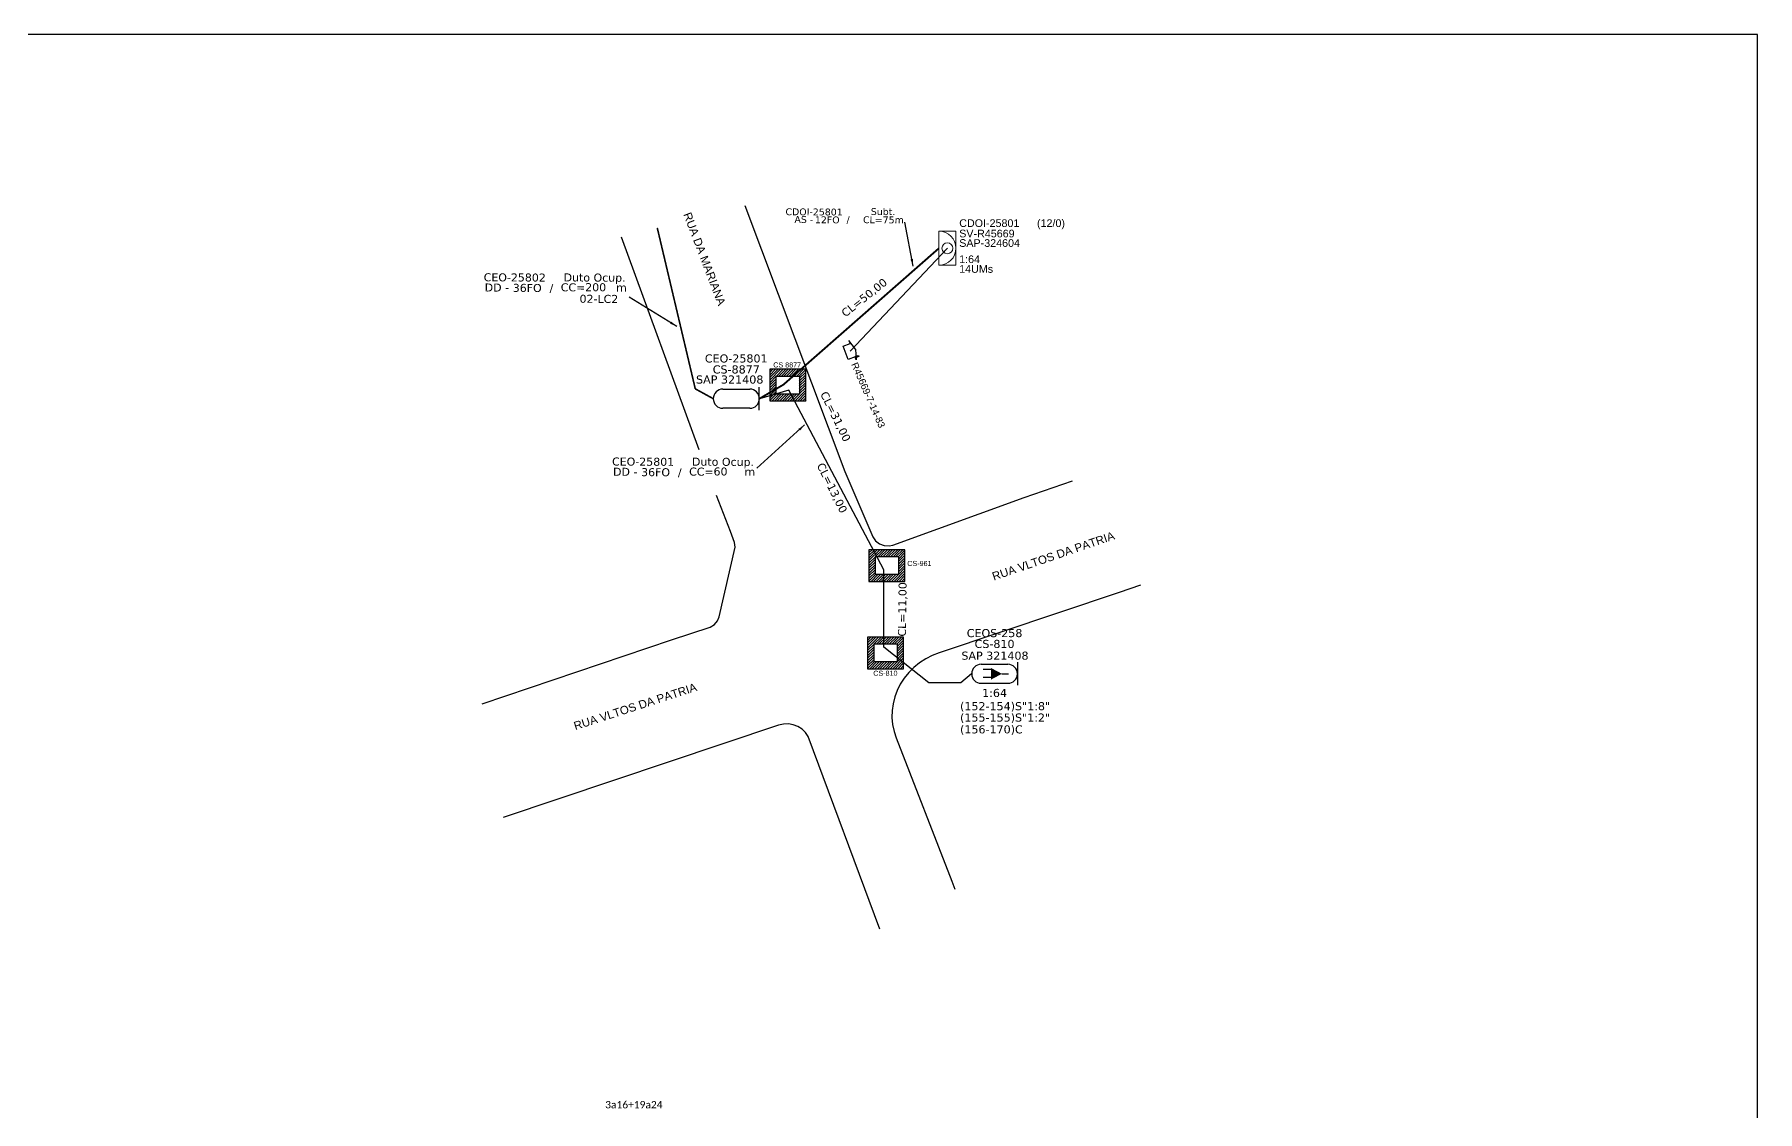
# Model space of a CAD drawing. Extents: x -4 to 837, y 1 to 595.
# Drawn here: x 359.4 to 837.2, y 296.5 to 595.3 of the extents above; entities that cross this region are included whole.
import ezdxf
from ezdxf.enums import TextEntityAlignment as Align

# ---------------------------------------------------------------- set-up
doc = ezdxf.new("R2010")
doc.units = 0
for name, color, linetype in [('10.0-Cartográfico', 4, 'Continuous'), ('10.1-Caixas Subterrâneas', 5, 'Continuous'), ('20.4-CEOS', 1, 'Continuous'), ('20.5-CEO', 1, 'Continuous'), ('CAP a instalar', 1, 'Continuous'), ('celulas gpon', 7, 'Continuous'), ('label_cabos', 7, 'Continuous'), ('Legenda', 1, 'Continuous'), ('QUADRA', 7, 'Continuous'), ('surveys legendas', 7, 'Continuous')]:
    doc.layers.add(name, color=color, linetype=linetype)
for name, color, linetype, lineweight in [("20.0-LEGENDA DOS CDO'S", 1, 'Continuous', 0), ('20.1-CDO_INTERIOR', 1, 'Continuous', 0), ('Segmento Logradouro Texto', 251, 'Continuous', 0)]:
    doc.layers.add(name, color=color, linetype=linetype, lineweight=lineweight)
doc.layers.add('DROP DE CLIENTE', color=140, linetype='Continuous', plot=False)
doc.layers.add('EXTRA', color=50, linetype='Continuous', plot=False)
doc.styles.add('ARIAL', font='arial.ttf')
doc.styles.add('DIGICADE', font='arial.ttf')
doc.styles.add('siredit', font='verdana.ttf')
doc.linetypes.add('FENCELINE1', pattern='A,0.25,-0.1,[133,ltypeshp.shx,S=0.1,R=0,X=-0.1,Y=0],-0.1,1', length=1.45)
doc.dimstyles.new('CC', dxfattribs={"dimtxt": 0.8, "dimasz": 2, "dimexe": 0.18, "dimexo": 0.0625, "dimgap": 0.09, "dimtad": 0, "dimdec": 0, "dimrnd": 1, "dimzin": 0, "dimdsep": 46, "dimtxsty": 'siredit', "dimblk": 'NONE', "dimcen": 0, "dimse1": 1, "dimse2": 1, "dimsd1": 1, "dimsd2": 1, "dimclrt": 7, "dimadec": 0, "dimazin": 0, "dimtfac": 1, "dimtdec": 0, "dimtofl": 0, "dimtmove": 0, "dimatfit": 3, "dimfxl": 0, "dimtolj": 1, "dimtzin": 0, "dimarcsym": 0})

# ---------------------------------------------------------------- blocks, each defined once
blk = doc.blocks.new('SURVEY_SURVEY')
for p, q in [((0, 0.0000127), (-0.0000126, 0.000009)), ((-0.0000126, 0.000009), (-0.0000086, 0.000009)), ((-0.0000086, 0), (-0.0000086, 0.000009)), ((0.0000086, 0), (-0.0000086, 0)), ((0, 0.0000127), (0.0000126, 0.000009)), ((0.0000084, 0.0000132), (0.0000098, 0.0000132)), ((0.0000084, 0.0000103), (0.0000084, 0.0000132)), ((0.0000126, 0.000009), (0.0000086, 0.000009)), ((0.0000086, 0.000009), (0.0000086, 0)), ((0.0000098, 0.0000132), (0.0000098, 0.0000099))]:
    blk.add_line(p, q)
blk = doc.blocks.new('*U115')
at = {"layer": '20.4-CEOS', "color": 7, "style": 'siredit'}
for tag, p in [('FIBRAS_SPLITTER', (0, 0)), ('FIBRAS_TOP_C', (0, -4.13)), ('RESERVA_FINAIS', (0, -5.46))]:
    blk.add_attdef(tag, p, '', height=1.01, dxfattribs=at)
for tag, p, flags in [('ID_ATIVIDADE', (0, -6.77), 3), ('QTDE', (0, -9.4), 1), ('FATOR', (0, -8.09), 1), ('FID', (0, -10.71), 1)]:
    blk.add_attdef(tag, p, '', height=1.01, dxfattribs=dict(at, flags=flags))
blk = doc.blocks.new('*U112')
at = {"layer": '20.4-CEOS', "color": 7, "style": 'siredit'}
blk.add_attdef('FIBRAS_SPLITTER', (0, 0), '', height=1.01, dxfattribs=at)
for tag, p, flags in [('ID_ATIVIDADE', (0, -1.48), 3), ('FATOR', (0, -2.79), 1), ('QTDE', (0, -4.11), 1), ('FID', (0, -5.42), 1)]:
    blk.add_attdef(tag, p, '', height=1.01, dxfattribs=dict(at, flags=flags))
blk = doc.blocks.new('_None')
blk = doc.blocks.new('LEGENDA DOS CABOS')
at = {"layer": 'EXTRA', "color": 0, "style": 'siredit'}
for tag, p in [('ID', (4.6, 0.97)), ('XX', (9.03, 0.97))]:
    blk.add_attdef(tag, text='', height=0.48, rotation=359.69, dxfattribs=at).set_placement(p, align=Align.MIDDLE_CENTER)
at = {"layer": 'Legenda', "color": 0, "style": 'siredit'}
for tag, p in [('TIPO_CABO', (1.31, 0)), ('CABO', (4.69, -0.05)), ('/', (6.81, -0.05)), ('METROS', (10.03, -0.05))]:
    blk.add_attdef(tag, text='', height=0.8, rotation=359.69, dxfattribs=at).set_placement(p, align=Align.MIDDLE_CENTER)
blk = doc.blocks.new('Inst CB DT OCUP CFOA-SM-DD-S-36')
at = {"layer": 'label_cabos', "color": 0, "style": 'siredit'}
for tag, flags, p in [('ID_ATIVIDADE', 3, (1.31, 2.67)), ('FATOR', 1, (11.56, 2.55))]:
    blk.add_attdef(tag, text='', height=1, rotation=359.69, dxfattribs=dict(at, flags=flags)).set_placement(p, align=Align.MIDDLE_CENTER)
for tag, p in [('TIPO_CABO', (1.11, 0)), ('DESTINO_CABO', (3.13, 1.26)), ('CABO', (4.69, -0.05)), ('/', (7.71, -0.05)), ('LANCE', (10.41, 0.02)), ('TIPO_CABO', (13.11, 1.24)), ('UND', (16.46, 0)), ('FID', (13.65, -1.41))]:
    blk.add_attdef(tag, text='', height=1, rotation=359.69, dxfattribs=at).set_placement(p, align=Align.MIDDLE_CENTER)
blk.add_attdef('QTDE', (11.93, -0.45), '', height=1, rotation=359.69, dxfattribs=at)
blk = doc.blocks.new('*X98')
at = {"color": 0, "linetype": 'Continuous'}
for p, q in [((-1.25, 0.34099), (-0.49099, 1.1)), ((-1.25, 0.517767), (-0.667767, 1.1)), ((-1.25, 0.694544), (-0.844544, 1.1)), ((-1.25, 0.87132), (-1.02132, 1.1)), ((-1.25, 1.048097), (-1.198097, 1.1)), ((-1.25, 0.164214), (-0.8035, 0.610714)), ((-1.25, -0.012563), (-0.8035, 0.433937)), ((-1.25, -0.18934), (-0.8035, 0.25716)), ((-1.25, -0.366117), (-0.8035, 0.080383)), ((-0.789214, 0.625), (-0.314214, 1.1)), ((-0.612437, 0.625), (-0.137437, 1.1)), ((-0.43566, 0.625), (0.03934, 1.1)), ((-0.258883, 0.625), (0.216117, 1.1)), ((-0.082107, 0.625), (0.392893, 1.1)), ((0.09467, 0.625), (0.56967, 1.1)), ((0.271447, 0.625), (0.746447, 1.1)), ((0.448223, 0.625), (0.923223, 1.1)), ((0.625, 0.625), (1.1, 1.1)), ((0.801777, 0.625), (1.25, 1.073223)), ((0.8035, 0.449947), (1.25, 0.896447)), ((0.8035, 0.27317), (1.25, 0.71967)), ((0.8035, 0.096393), (1.25, 0.542893)), ((0.8035, -0.080383), (1.25, 0.366117)), ((0.8035, -0.25716), (1.25, 0.18934)), ((0.8035, -0.433937), (1.25, 0.012563)), ((-1.25, -0.542893), (-0.8035, -0.096393)), ((-1.25, -0.71967), (-0.8035, -0.27317)), ((-1.25, -0.896447), (-0.8035, -0.449947)), ((-1.25, -1.073223), (-0.801777, -0.625)), ((-1.1, -1.1), (-0.625, -0.625)), ((-0.923223, -1.1), (-0.448223, -0.625)), ((-0.746447, -1.1), (-0.271447, -0.625)), ((-0.56967, -1.1), (-0.09467, -0.625)), ((-0.392893, -1.1), (0.082107, -0.625)), ((-0.216117, -1.1), (0.258883, -0.625)), ((-0.03934, -1.1), (0.43566, -0.625)), ((0.137437, -1.1), (0.612437, -0.625)), ((0.314214, -1.1), (0.789214, -0.625)), ((0.49099, -1.1), (1.25, -0.34099)), ((0.667767, -1.1), (1.25, -0.517767)), ((0.8035, -0.610714), (1.25, -0.164214)), ((0.844544, -1.1), (1.25, -0.694544)), ((1.02132, -1.1), (1.25, -0.87132)), ((1.198097, -1.1), (1.25, -1.048097))]:
    blk.add_line(p, q, dxfattribs=at)

msp = doc.modelspace()

# ---------------------------------------------------------------- linework, layer by layer
for p, q in [((837.17, 595.26), (-3.83, 595.26)), ((837.17, 1.26), (837.17, 595.26))]:
    msp.add_line(p, q)
at = {"layer": '10.0-Cartográfico'}
for points in [[(556.35, 547.8), (584.14, 474.08), (591.91, 455.91), (592.64, 454.81), (593.71, 453.98), (594.98, 453.5), (596.38, 453.42), (597.46, 453.64), (633.83, 466.84), (647.23, 471.5)], [(543.74, 480.01), (522.22, 539.08)], [(483.55, 409.61), (536.08, 427.33), (546.82, 430.9), (547.96, 431.63), (548.81, 432.65), (549.24, 433.72), (553.7, 453.06), (553.49, 454.35), (552.43, 457.39), (548.57, 467.38)], [(666.07, 442.51), (660.2, 440.52), (610.31, 423.76), (608.37, 423.02), (606.54, 422.07), (604.85, 420.97), (603.27, 419.7), (601.83, 418.29), (600.59, 416.75), (599.5, 415.1), (598.62, 413.35), (597.93, 411.51), (597.47, 409.64), (597.21, 407.73), (597.17, 405.78), (597.35, 403.87), (597.75, 401.97), (598.33, 400.17), (613.77, 360.4), (614.59, 358.25)], [(666.07, 442.51), (660.2, 440.52), (610.31, 423.76), (608.37, 423.02), (606.54, 422.07), (604.85, 420.97), (603.27, 419.7), (601.83, 418.29), (600.59, 416.75), (599.5, 415.1), (598.62, 413.35), (597.93, 411.51), (597.47, 409.64), (597.21, 407.73), (597.17, 405.78), (597.35, 403.87), (597.75, 401.97), (598.33, 400.17), (613.77, 360.4), (614.59, 358.25)], [(593.78, 347.15), (573.95, 400.55), (573.23, 401.65), (572.26, 402.58), (571.12, 403.31), (569.83, 403.8), (568.48, 404.04), (567.08, 404), (565.69, 403.68), (489.36, 378.04)], [(593.78, 347.15), (573.95, 400.55), (573.23, 401.65), (572.26, 402.58), (571.12, 403.31), (569.83, 403.8), (568.48, 404.04), (567.08, 404), (565.69, 403.68), (489.36, 378.04)]]:
    msp.add_lwpolyline(points, dxfattribs=at)
at = {"layer": '10.1-Caixas Subterrâneas', "color": 30}
for p, q in [((563.28, 502.41), (563.28, 493.6)), ((573.29, 502.41), (563.28, 502.41)), ((573.29, 493.6), (573.29, 502.41)), ((565.07, 495.5), (565.07, 500.5)), ((565.07, 500.5), (571.5, 500.5)), ((571.5, 500.5), (571.5, 495.5)), ((563.28, 493.6), (573.29, 493.6)), ((571.5, 495.5), (565.07, 495.5)), ((590.79, 452.36), (590.79, 443.56)), ((600.79, 452.36), (590.79, 452.36)), ((592.57, 445.46), (592.57, 450.46)), ((592.57, 450.46), (599.01, 450.46)), ((599.01, 450.46), (599.01, 445.46)), ((600.79, 443.56), (600.79, 452.36)), ((599.01, 445.46), (592.57, 445.46)), ((590.79, 443.56), (600.79, 443.56)), ((590.41, 428.12), (590.41, 419.32)), ((600.42, 428.12), (590.41, 428.12)), ((592.2, 421.22), (592.2, 426.22)), ((592.2, 426.22), (598.63, 426.22)), ((598.63, 426.22), (598.63, 421.22)), ((600.42, 419.32), (600.42, 428.12)), ((598.63, 421.22), (592.2, 421.22)), ((590.41, 419.32), (600.42, 419.32))]:
    msp.add_line(p, q, dxfattribs=at)
at = {"layer": '20.1-CDO_INTERIOR', "lineweight": 18}
msp.add_lwpolyline([(614.92, 531.25), (614.92, 540.68), (610.21, 540.69), (610.21, 531.26)], close=True, dxfattribs=at)
msp.add_circle((612.56, 535.97), 1.51, dxfattribs=at)
msp.add_arc((610.21, 535.97), 4.71, 269.9724, 89.9724, dxfattribs=at)
at = {"layer": '20.4-CEOS', "color": 7}
for p, q in [((621.92, 420.58), (629.33, 420.58)), ((629.33, 415.29), (621.92, 415.29))]:
    msp.add_line(p, q, dxfattribs=at)
for points in [[(631.98, 421.13), (631.98, 414.75)], [(624.75, 419.09), (622.49, 419.09)], [(624.75, 416.89), (622.49, 416.89)], [(627.67, 417.94), (629.46, 417.94)]]:
    msp.add_lwpolyline(points, dxfattribs=at)
msp.add_lwpolyline([(627.67, 417.94, 0, 3.26, 0), (624.61, 417.94, 3.26, 3.26, 0)], format="xyseb", dxfattribs=at)
for centre, start, end in [((621.92, 417.94), 90, 270), ((629.33, 417.94), 270, 90)]:
    msp.add_arc(centre, 2.64, start, end, dxfattribs=at)
at = {"layer": '20.5-CEO', "color": 5}
for p, q in [((550.3, 496.89), (557.75, 496.89)), ((557.75, 491.58), (550.3, 491.58))]:
    msp.add_line(p, q, dxfattribs=at)
msp.add_lwpolyline([(560.4, 491.03), (560.4, 497.43)], dxfattribs=at)
for centre, start, end in [((550.3, 494.23), 90, 270), ((557.75, 494.23), 270, 90)]:
    msp.add_arc(centre, 2.66, start, end, dxfattribs=at)
at = {"layer": 'CAP a instalar', "color": 7, "ltscale": 5}
for p, q in [((568.62, 496.58), (560.41, 494.23)), ((594.92, 446.8), (568.62, 496.58)), ((594.92, 425.32), (594.92, 446.8)), ((607.37, 415.45), (594.92, 425.32)), ((619.27, 417.94), (616.25, 415.45)), ((616.25, 415.45), (607.37, 415.45))]:
    msp.add_line(p, q, dxfattribs=at)
at = {"layer": 'CAP a instalar', "color": 7, "ltscale": 5, "const_width": 0.444}
for points in [[(542.65, 496.97), (532.11, 541.61)], [(547.65, 494.23), (542.65, 496.97)]]:
    msp.add_lwpolyline(points, dxfattribs=at)
at = {"layer": 'CAP a instalar', "color": 1, "linetype": 'FENCELINE1', "ltscale": 5, "const_width": 0.513}
for points in [[(567.07, 498.12), (610.21, 535.97), (610.21, 535.97)], [(560.41, 494.23), (567.07, 498.12)]]:
    msp.add_lwpolyline(points, dxfattribs=at)
at = {"layer": 'DROP DE CLIENTE'}
msp.add_lwpolyline([(612.56, 535.97), (585.63, 507.45)], dxfattribs=at)
at = {"layer": 'QUADRA'}
msp.add_lwpolyline([(556.35, 547.8), (584.14, 474.08), (591.91, 455.91), (592.64, 454.81), (593.71, 453.98), (594.98, 453.5), (596.38, 453.42), (597.46, 453.64), (633.83, 466.84), (647.23, 471.5)], dxfattribs=at)

# ---------------------------------------------------------------- block references
at = {"color": 0, "lineweight": 0}
ref = msp.add_blockref('Inst CB DT OCUP CFOA-SM-DD-S-36', (485.65, 525.07), dxfattribs=dict(at, xscale=2.218804286021586, yscale=2.218804286021586, zscale=2.218804286021586))
ref.add_attrib('DESTINO_CABO', 'CEO-25802', dxfattribs={"layer": 'label_cabos', "color": 0, "height": 2.219, "rotation": 359.69, "style": 'siredit'}).set_placement((492.6, 527.87), align=Align.MIDDLE_CENTER)
ref.add_attrib('TIPO_CABO', 'Duto Ocup.', dxfattribs={"layer": 'label_cabos', "color": 0, "height": 2.219, "rotation": 359.69, "style": 'siredit'}).set_placement((514.74, 527.83), align=Align.MIDDLE_CENTER)
ref.add_attrib('/', '/', dxfattribs={"layer": 'label_cabos', "color": 0, "height": 2.22, "rotation": 359.69, "style": 'siredit'}).set_placement((502.77, 524.96), align=Align.MIDDLE_CENTER)
ref.add_attrib('FID', '02-LC2', dxfattribs={"layer": 'label_cabos', "color": 0, "height": 2.219, "rotation": 359.69, "style": 'siredit'}).set_placement((515.93, 521.93), align=Align.MIDDLE_CENTER)
ref.add_attrib('LANCE', 'CC=', dxfattribs={"layer": 'label_cabos', "color": 0, "height": 2.219, "rotation": 359.69, "style": 'siredit'}).set_placement((508.75, 525.12), align=Align.MIDDLE_CENTER)
ref.add_attrib('UND', 'm', dxfattribs={"layer": 'label_cabos', "color": 0, "height": 2.22, "rotation": 359.69, "style": 'siredit'}).set_placement((522.18, 525.07), align=Align.MIDDLE_CENTER)
ref.add_attrib('CABO', '36FO', dxfattribs={"layer": 'label_cabos', "color": 0, "height": 2.219, "rotation": 359.69, "style": 'siredit'}).set_placement((496.05, 524.96), align=Align.MIDDLE_CENTER)
ref.add_attrib('TIPO_CABO', 'DD - ', dxfattribs={"layer": 'label_cabos', "color": 0, "height": 2.219, "rotation": 359.69, "style": 'siredit'}).set_placement((488.12, 525.06), align=Align.MIDDLE_CENTER)
ref.add_attrib('QTDE', '200', (512.12, 524.06), dxfattribs={"layer": 'label_cabos', "color": 0, "height": 2.219, "rotation": 359.69, "style": 'siredit'})
ref = msp.add_blockref('Inst CB DT OCUP CFOA-SM-DD-S-36', (521.24, 473.97), dxfattribs=dict(at, xscale=2.218804286021586, yscale=2.218804286021586, zscale=2.218804286021586))
ref.add_attrib('DESTINO_CABO', 'CEO-25801', dxfattribs={"layer": 'label_cabos', "color": 0, "height": 2.219, "rotation": 359.69, "style": 'siredit'}).set_placement((528.19, 476.77), align=Align.MIDDLE_CENTER)
ref.add_attrib('TIPO_CABO', 'Duto Ocup.', dxfattribs={"layer": 'label_cabos', "color": 0, "height": 2.219, "rotation": 359.69, "style": 'siredit'}).set_placement((550.33, 476.73), align=Align.MIDDLE_CENTER)
ref.add_attrib('/', '/', dxfattribs={"layer": 'label_cabos', "color": 0, "height": 2.22, "rotation": 359.69, "style": 'siredit'}).set_placement((538.36, 473.85), align=Align.MIDDLE_CENTER)
ref.add_attrib('LANCE', 'CC=', dxfattribs={"layer": 'label_cabos', "color": 0, "height": 2.219, "rotation": 359.69, "style": 'siredit'}).set_placement((544.34, 474.01), align=Align.MIDDLE_CENTER)
ref.add_attrib('UND', 'm', dxfattribs={"layer": 'label_cabos', "color": 0, "height": 2.22, "rotation": 359.69, "style": 'siredit'}).set_placement((557.77, 473.97), align=Align.MIDDLE_CENTER)
ref.add_attrib('CABO', '36FO', dxfattribs={"layer": 'label_cabos', "color": 0, "height": 2.219, "rotation": 359.69, "style": 'siredit'}).set_placement((531.64, 473.85), align=Align.MIDDLE_CENTER)
ref.add_attrib('TIPO_CABO', 'DD - ', dxfattribs={"layer": 'label_cabos', "color": 0, "height": 2.219, "rotation": 359.69, "style": 'siredit'}).set_placement((523.71, 473.96), align=Align.MIDDLE_CENTER)
ref.add_attrib('QTDE', '60', (547.71, 472.96), dxfattribs={"layer": 'label_cabos', "color": 0, "height": 2.219, "rotation": 359.69, "style": 'siredit'})
at = {"layer": '10.1-Caixas Subterrâneas', "color": 30, "xscale": 4.002008514044487, "yscale": 4.002008514044487, "zscale": 8.004017028088974, "rotation": 180.0000000000622}
for p in [(568.28, 498), (595.79, 447.96), (595.42, 423.72)]:
    msp.add_blockref('*X98', p, dxfattribs=at)
at = {"layer": '20.4-CEOS', "color": 0, "lineweight": 0}
ref = msp.add_blockref('*U115', (616.06, 407.84), dxfattribs=dict(at, xscale=2.218804286021586, yscale=2.218804286021586, zscale=2.218804286021586))
ref.add_attrib('FIBRAS_SPLITTER', '(152-154)S"1:8"', (616.06, 407.84), dxfattribs={"color": 7, "height": 2.2403, "style": 'siredit'})
ref.add_attrib('FIBRAS_TOP_C', '(156-170)C', (616.06, 401.41), dxfattribs={"color": 7, "height": 2.24, "style": 'siredit'})
at = {"layer": '20.4-CEOS', "color": 0, "lineweight": 0, "xscale": 2.218804286021586, "yscale": 2.218804286021586, "zscale": 2.218804286021586}
msp.add_blockref('*U112', (616.06, 404.68), dxfattribs=at).add_auto_attribs({'FIBRAS_SPLITTER': '(155-155)S"1:2"'})
at = {"layer": 'label_cabos', "color": 0, "lineweight": 0}
ref = msp.add_blockref('LEGENDA DOS CABOS', (567.54, 542.94), dxfattribs=dict(at, xscale=1.899872685041978, yscale=1.899872685041978, zscale=1.899872685041978))
ref.add_attrib('ID', 'CDOI-25801', dxfattribs={"color": 0, "height": 1.9, "rotation": 359.69, "style": 'siredit'}).set_placement((575.59, 546.04), align=Align.MIDDLE_CENTER)
ref.add_attrib('CABO', '12FO', dxfattribs={"color": 0, "height": 1.9, "rotation": 359.69, "style": 'siredit'}).set_placement((579.24, 543.84), align=Align.MIDDLE_CENTER)
ref.add_attrib('METROS', 'CL=75m', dxfattribs={"color": 0, "height": 1.9, "rotation": 359.69, "style": 'siredit'}).set_placement((594.81, 543.84), align=Align.MIDDLE_CENTER)
ref.add_attrib('XX', 'Subt.', dxfattribs={"color": 0, "height": 1.9, "rotation": 359.69, "style": 'siredit'}).set_placement((594.72, 546.12), align=Align.MIDDLE_CENTER)
ref.add_attrib('/', '/', dxfattribs={"color": 0, "height": 1.9, "rotation": 359.69, "style": 'siredit'}).set_placement((585, 543.84), align=Align.MIDDLE_CENTER)
ref.add_attrib('TIPO_CABO', 'AS -', dxfattribs={"color": 0, "height": 1.9, "rotation": 359.69, "style": 'siredit'}).set_placement((572.74, 543.93), align=Align.MIDDLE_CENTER)
at = {"layer": 'surveys legendas', "color": 0, "xscale": 227205.5588886103, "yscale": 227205.5588886103, "zscale": 227205.5588886103, "rotation": 290.6536289245589}
msp.add_blockref('SURVEY_SURVEY', (584.36, 506.98), dxfattribs=at)

# ---------------------------------------------------------------- texts
at = {"color": 7, "insert": (525.62, 298.42), "char_height": 2.0392, "width": 34.4747, "attachment_point": 5}
msp.add_mtext('\\fCalibri|b0|i0|c0|p34;3a16+19a24', dxfattribs=at)
at = {"layer": '10.1-Caixas Subterrâneas', "color": 30, "style": 'ARIAL'}
for s, p in [('CS 8877', (564.27, 502.9)), ('CS-961', (601.42, 447.83)), ('CS-810', (591.99, 417.38))]:
    msp.add_text(s, height=1.42, dxfattribs=at).set_placement(p)
at = {"layer": "20.0-LEGENDA DOS CDO'S", "color": 1, "style": 'ARIAL'}
for s, p in [('SV-R45669', (615.83, 538.98)), ('CDOI-25801', (615.83, 541.87)), ('SAP-324604', (615.83, 536.35)), ('1:64', (615.81, 531.86)), ('14UMs', (615.81, 529.16))]:
    msp.add_text(s, height=2.126, rotation=359.9724, dxfattribs=at).set_placement(p)
msp.add_text('            (12/0)', height=2.1259, rotation=359.9724, dxfattribs=at).set_placement((636.32, 541.86), align=Align.CENTER)
at = {"layer": '20.4-CEOS', "color": 7, "style": 'siredit'}
for s, p in [('CEO-25801', (554, 506.52)), ('CEOS-258', (625.63, 430.35)), ('CS-810', (625.63, 427.35)), ('SAP 321408', (625.74, 424.09)), ('1:64', (625.63, 413.75))]:
    msp.add_text(s, height=2.24, dxfattribs=at).set_placement(p, align=Align.TOP_CENTER)
at = {"layer": '20.5-CEO', "color": 7, "style": 'siredit'}
for s, p in [('CS-8877', (554.02, 503.48)), ('SAP 321408', (552.2, 500.68))]:
    msp.add_text(s, height=2.249, dxfattribs=at).set_placement(p, align=Align.TOP_CENTER)
at = {"layer": 'celulas gpon', "color": 3, "style": 'siredit'}
for s, rotation, p in [('CL=50,00', 38.3798, (584.26, 516.74)), ('CL=31,00', 296.215, (577.22, 495.57)), ('CL=13,00', 296.215, (576.27, 475.77)), ('CL=11,00', 89.2655, (601.05, 428.25))]:
    msp.add_text(s, height=2.219, rotation=rotation, dxfattribs=at).set_placement(p)
at = {"layer": 'Segmento Logradouro Texto', "linetype": 'Continuous', "char_height": 2.2721, "attachment_point": 1, "style": 'DIGICADE'}
for s, insert, width, rotation in [('\\fArial|b0|i0|c0|p34;\\W1.0000000000;\\T1.0000000000;\\o\\lRUA DA MARIANA', (541.42, 546.19), 27.9776, 290.8622), ('\\fArial|b0|i0|c0|p34;\\W1.0000000000;\\T1.0000000000;\\o\\lRUA VLTOS DA PATRIA', (624.69, 445.92), 36.2692, 18.8945), ('\\fArial|b0|i0|c0|p34;\\W1.0000000000;\\T1.0000000000;\\o\\lRUA VLTOS DA PATRIA', (624.69, 445.92), 36.2692, 18.8945), ('\\fArial|b0|i0|c0|p34;\\W1.0000000000;\\T1.0000000000;\\o\\lRUA VLTOS DA PATRIA', (508.7, 404.46), 36.2692, 17.9687)]:
    msp.add_mtext(s, dxfattribs=dict(at, insert=insert, width=width, rotation=rotation))
at = {"layer": 'surveys legendas', "color": 0, "style": 'ARIAL'}
msp.add_text('R45669-7-14-83', height=1.917, rotation=293.5946, dxfattribs=at).set_placement((585.83, 503.78))

# ---------------------------------------------------------------- leaders
at = {"layer": 'label_cabos'}
for points in [[(603.02, 530.95), (600.79, 543.21)], [(537.57, 514.26), (524.29, 522.4)], [(572.95, 486.97), (559.69, 474.96)]]:
    msp.add_leader(points, dimstyle='CC', override={"dimgap": 0.09, "dimtad": 0}, dxfattribs=at)

doc.saveas('drawing.dxf')
